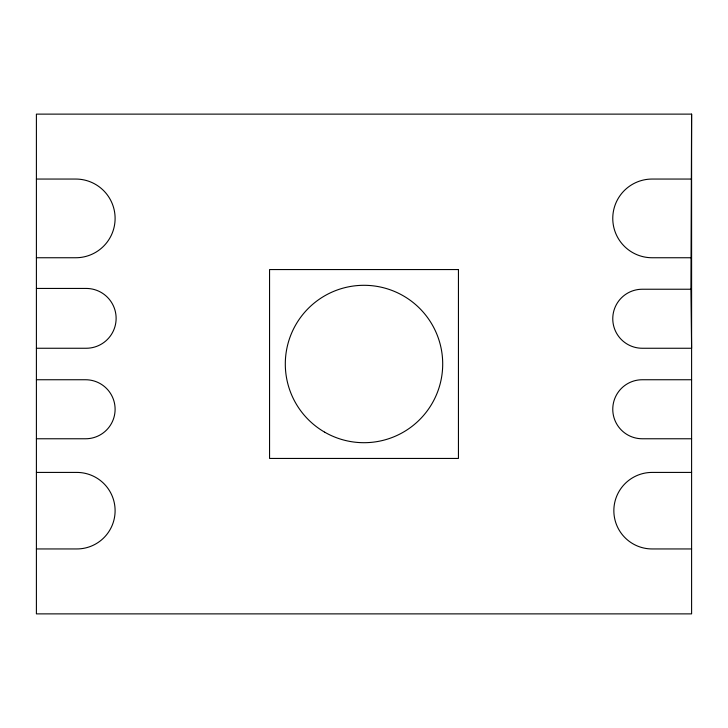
<?xml version="1.0" encoding="UTF-8"?>
<svg xmlns="http://www.w3.org/2000/svg" width="728" height="728" viewBox="0 0 728 728"><rect width="100%" height="100%" fill="white"/><g stroke="black" fill="none" stroke-linecap="round" stroke-linejoin="round"><path stroke-width="1.09" d="M690.918 289.234L642.287 289.234A29.511 29.511 0 0 0 612.767 318.746A29.511 29.511 0 0 0 642.287 348.257L691.6 348.257L690.918 289.234L691.6 114.123L36.4 114.123L36.4 613.877L691.6 613.877L691.6 114.123M36.4 179.052L75.748 179.052A39.348 39.348 0 0 1 115.106 218.4A39.348 39.348 0 0 1 75.748 257.748L36.4 257.748M691.345 179.052L652.124 179.052A39.348 39.348 0 0 0 612.767 218.4A39.348 39.348 0 0 0 652.124 257.748L691.036 257.748M36.4 288.434L86.204 288.434A29.912 29.912 0 0 1 116.125 318.345A29.912 29.912 0 0 1 86.204 348.257L36.4 348.257M36.4 379.743L85.585 379.743A29.511 29.511 0 0 1 115.106 409.254A29.511 29.511 0 0 1 85.585 438.766L36.4 438.766M691.6 379.743L642.287 379.743A29.511 29.511 0 0 0 612.767 409.254A29.511 29.511 0 0 0 642.287 438.766L691.6 438.766M36.4 472.417L76.831 472.417A38.265 38.265 0 0 1 115.106 510.683A38.265 38.265 0 0 1 76.831 548.948L36.4 548.948M691.6 472.417L652.124 472.417A38.265 38.265 0 0 0 613.85 510.683A38.265 38.265 0 0 0 652.124 548.948L691.6 548.948M458.44 269.56L269.56 269.56L269.56 458.44L458.44 458.44L458.44 269.56M324.652 432.159A78.706 78.706 0 0 0 442.706 364A78.706 78.706 0 0 0 324.652 295.841A78.706 78.706 0 0 0 324.652 432.159"/></g></svg>
